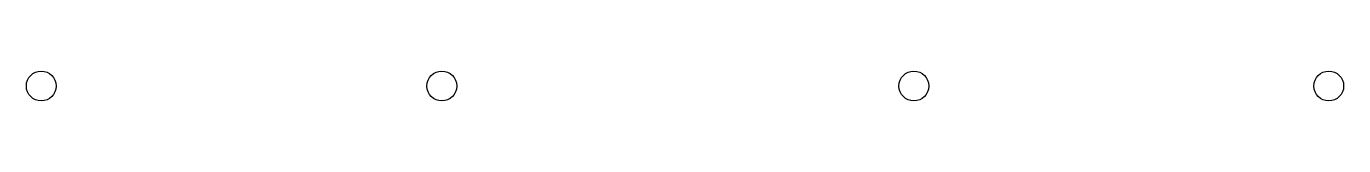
# Model space of a CAD drawing. Header units: metres. Extents: x 1.58 to 10.42, y 15.9 to 16.1.
import ezdxf

# ---------------------------------------------------------------- set-up
doc = ezdxf.new("R2010")
doc.units = ezdxf.units.M
doc.layers.add('HOLES', color=4, linetype='Continuous')

msp = doc.modelspace()

# ---------------------------------------------------------------- linework, layer by layer
at = {"layer": 'HOLES'}
for centre in [(1.68, 16), (4.368, 16), (7.536, 16), (10.32, 16)]:
    msp.add_circle(centre, 0.1, dxfattribs=at)

doc.saveas('drawing.dxf')
